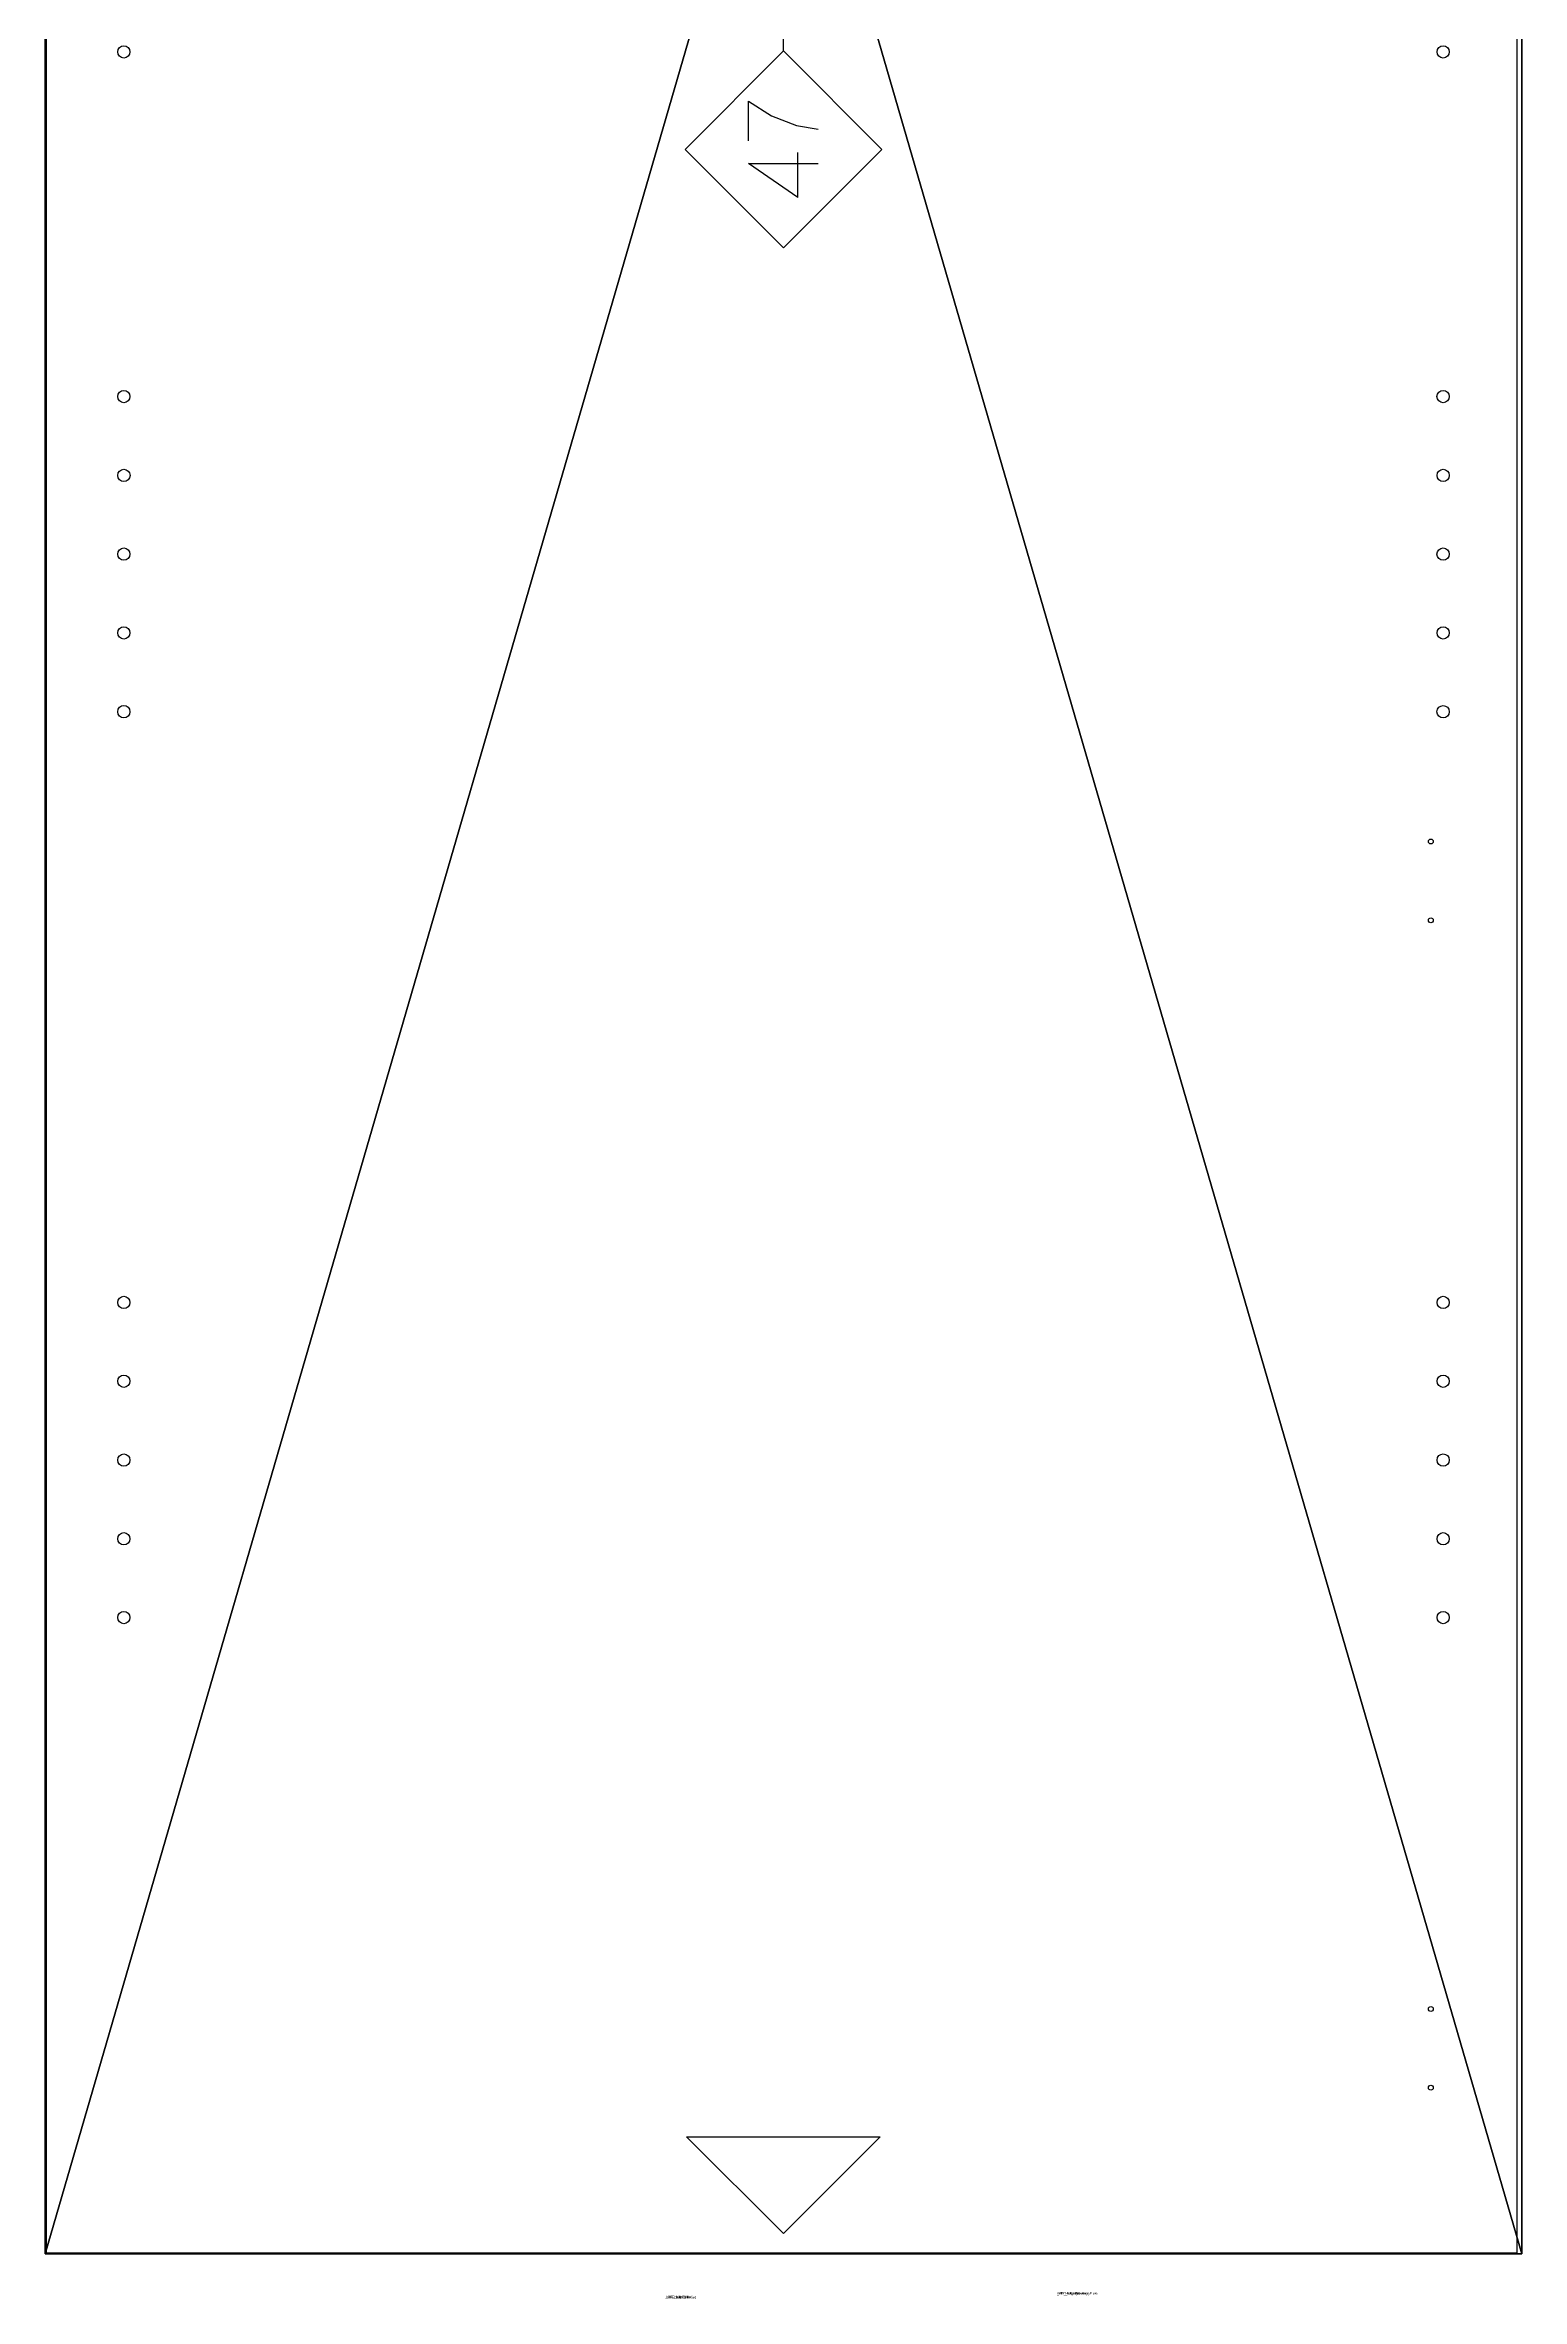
# Model space of a CAD drawing. Header units: millimetres. Extents: x -45532 to 18, y -11338 to 4436.
# Drawn here: x -40834 to -40234, y -18 to 897 of the extents above; entities that cross this region are included whole.
import ezdxf

# ---------------------------------------------------------------- set-up
doc = ezdxf.new("R2010")
doc.units = ezdxf.units.MM
doc.header["$LTSCALE"] = 25.4
doc.layers.get('0').update_dxf_attribs({"true_color": 0xffffff})
for name, color, linetype, true_color in [('-', 216, 'Continuous', 0x770077), ('ABF_cuttingLines', 134, 'Continuous', 0x009987), ('ABF_D5.0_DEPTH8', 252, 'Continuous', 0x777799), ('ABF_edgeBanding', 252, 'Continuous', 0x777799), ('ABF_Label', 190, 'Continuous', 0x9900ff), ('DEPTH3.0-ARTICLE46331', 134, 'Continuous', 0x009987)]:
    doc.layers.add(name, color=color, linetype=linetype, true_color=true_color)

# ---------------------------------------------------------------- blocks, each defined once
blk = doc.blocks.new('Group101#1')
blk = doc.blocks.new('Group102#1')
blk = doc.blocks.new('Group105#1')
blk = doc.blocks.new('Group106#1')
blk = doc.blocks.new('Group109#1')
blk = doc.blocks.new('Group110#1')
blk = doc.blocks.new('Group113#1')
blk = doc.blocks.new('Group114#1')
blk = doc.blocks.new('Group112#2')
blk = doc.blocks.new('Group113#2')
blk = doc.blocks.new('Group115#1')
blk = doc.blocks.new('Group116#1')
blk = doc.blocks.new('Group#26')
blk = doc.blocks.new('Group#69')
blk = doc.blocks.new('Group#70')
blk = doc.blocks.new('Group#71')
blk = doc.blocks.new('Group#72')
blk = doc.blocks.new('Group#73')
blk = doc.blocks.new('Group#74')
blk = doc.blocks.new('Group#186')
blk = doc.blocks.new('Group#190')
blk = doc.blocks.new('Group#354')
blk = doc.blocks.new('Group1135#1')
blk = doc.blocks.new('Group1798#1')
blk = doc.blocks.new('Group1799#1')
blk = doc.blocks.new('_____#102')
at = {"layer": '-', "color": 0, "extrusion": (-0.009842, 0.999952, 9.26032e-13)}
ref = blk.add_blockref('Group#72', (-11912, 18, 312.8), dxfattribs=dict(at, rotation=269.9999991284582))
ref.add_attrib('Skp_GroupInstanceName', 'ABF_Hole', (0, 0), dxfattribs={"layer": '0', "height": 1})
ref = blk.add_blockref('Group#73', (-11376.02, 18, 318.07), dxfattribs=dict(at, rotation=269.9999991284582))
ref.add_attrib('Skp_GroupInstanceName', 'ABF_Hole', (0, 0), dxfattribs={"layer": '0', "height": 1})
ref = blk.add_blockref('Group#70', (-11375.71, 18, 286.08), dxfattribs=dict(at, rotation=269.9999991284582))
ref.add_attrib('Skp_GroupInstanceName', 'ABF_Hole', (0, 0), dxfattribs={"layer": '0', "height": 1})
ref = blk.add_blockref('Group#71', (-11911.68, 18, 280.8), dxfattribs=dict(at, rotation=269.9999991284582))
ref.add_attrib('Skp_GroupInstanceName', 'ABF_Hole', (0, 0), dxfattribs={"layer": '0', "height": 1})
ref = blk.add_blockref('Group#26', (-11375.39, 18, 254.08), dxfattribs=dict(at, rotation=269.9999991284582))
ref.add_attrib('Skp_GroupInstanceName', 'ABF_Hole', (0, 0), dxfattribs={"layer": '0', "height": 1})
ref = blk.add_blockref('Group#69', (-11911.37, 18, 248.8), dxfattribs=dict(at, rotation=269.9999991284582))
ref.add_attrib('Skp_GroupInstanceName', 'ABF_Hole', (0, 0), dxfattribs={"layer": '0', "height": 1})
ref = blk.add_blockref('Group#74', (-11375.08, 18, 222.08), dxfattribs=dict(at, rotation=269.9999991284582))
ref.add_attrib('Skp_GroupInstanceName', 'ABF_Hole', (0, 0), dxfattribs={"layer": '0', "height": 1})
ref = blk.add_blockref('Group#354', (-11911.05, 18, 216.8), dxfattribs=dict(at, rotation=269.9999991284582))
ref.add_attrib('Skp_GroupInstanceName', 'ABF_Hole', (0, 0), dxfattribs={"layer": '0', "height": 1})
ref = blk.add_blockref('Group#186', (-11374.76, 18, 190.08), dxfattribs=dict(at, rotation=269.9999991284582))
ref.add_attrib('Skp_GroupInstanceName', 'ABF_Hole', (0, 0), dxfattribs={"layer": '0', "height": 1})
ref = blk.add_blockref('Group#190', (-11910.74, 18, 184.8), dxfattribs=dict(at, rotation=269.9999991284582))
ref.add_attrib('Skp_GroupInstanceName', 'ABF_Hole', (0, 0), dxfattribs={"layer": '0', "height": 1})
at = {"color": 0}
ref = blk.add_blockref('Group109#1', (11387.82, 740, 18), dxfattribs=at)
ref.add_attrib('Skp_GroupInstanceName', '_ABF_sideDrill', (0, 0), dxfattribs={"height": 1})
ref = blk.add_blockref('Group110#1', (11387.82, 740, 18), dxfattribs=at)
ref.add_attrib('Skp_GroupInstanceName', '_ABF_sideDrillDepth', (0, 0), dxfattribs={"height": 1})
ref = blk.add_blockref('Group113#1', (11887.82, 740, 18), dxfattribs=at)
ref.add_attrib('Skp_GroupInstanceName', '_ABF_sideDrill', (0, 0), dxfattribs={"height": 1})
ref = blk.add_blockref('Group114#1', (11887.82, 740, 18), dxfattribs=at)
ref.add_attrib('Skp_GroupInstanceName', '_ABF_sideDrillDepth', (0, 0), dxfattribs={"height": 1})
ref = blk.add_blockref('Group115#1', (11637.82, 740, 18), dxfattribs=at)
ref.add_attrib('Skp_GroupInstanceName', '_ABF_sideDrill', (0, 0), dxfattribs={"height": 1})
ref = blk.add_blockref('Group116#1', (11637.82, 740, 18), dxfattribs=at)
ref.add_attrib('Skp_GroupInstanceName', '_ABF_sideDrillDepth', (0, 0), dxfattribs={"height": 1})
ref = blk.add_blockref('Group102#1', (11387.82, 18, 18), dxfattribs=at)
ref.add_attrib('Skp_GroupInstanceName', '_ABF_sideDrillDepth', (0, 0), dxfattribs={"height": 1})
ref = blk.add_blockref('Group106#1', (11887.82, 18, 18), dxfattribs=at)
ref.add_attrib('Skp_GroupInstanceName', '_ABF_sideDrillDepth', (0, 0), dxfattribs={"height": 1})
ref = blk.add_blockref('Group113#2', (11637.82, 18, 18), dxfattribs=at)
ref.add_attrib('Skp_GroupInstanceName', '_ABF_sideDrillDepth', (0, 0), dxfattribs={"height": 1})
ref = blk.add_blockref('Group101#1', (11387.82, 18, 18), dxfattribs=at)
ref.add_attrib('Skp_GroupInstanceName', '_ABF_sideDrill', (0, 0), dxfattribs={"height": 1})
ref = blk.add_blockref('Group105#1', (11887.82, 18, 18), dxfattribs=at)
ref.add_attrib('Skp_GroupInstanceName', '_ABF_sideDrill', (0, 0), dxfattribs={"height": 1})
ref = blk.add_blockref('Group112#2', (11637.82, 18, 18), dxfattribs=at)
ref.add_attrib('Skp_GroupInstanceName', '_ABF_sideDrill', (0, 0), dxfattribs={"height": 1})
at = {"layer": 'ABF_cuttingLines', "color": 0}
ref = blk.add_blockref('Group1798#1', (0, 0, 18), dxfattribs=at)
ref.add_attrib('Skp_GroupInstanceName', '_ABF_cuttingLines', (0, 0), dxfattribs={"layer": '0', "height": 1})
at = {"layer": 'ABF_edgeBanding', "color": 0}
ref = blk.add_blockref('Group1799#1', (0, 0, 18), dxfattribs=at)
ref.add_attrib('Skp_GroupInstanceName', '_ABF_edgeBanding', (0, 0), dxfattribs={"layer": '0', "height": 1})
at = {"layer": 'ABF_Label', "color": 0}
ref = blk.add_blockref('Group1135#1', (11637.82, 379, 18), dxfattribs=dict(at, xscale=1.574803149606299, yscale=1.574803149606299, rotation=90))
ref.add_attrib('Skp_GroupInstanceName', '_ABF_Label', (0, 0), dxfattribs={"layer": '0', "height": 1})
blk = doc.blocks.new('Group192#1')
at = {"layer": 'DEPTH3.0-ARTICLE46331', "color": 0, "extrusion": (0, 0, -1)}
for centre in [(37, 16), (37, -16)]:
    blk.add_circle(centre, 1, dxfattribs=at)
blk = doc.blocks.new('Group194#1')
at = {"layer": 'DEPTH3.0-ARTICLE46331', "color": 0, "extrusion": (0, 0, -1)}
for centre in [(37, 16), (37, -16)]:
    blk.add_circle(centre, 1, dxfattribs=at)
blk = doc.blocks.new('Group196#1')
blk = doc.blocks.new('Group198#1')
blk = doc.blocks.new('Group200#1')
blk = doc.blocks.new('Group#654')
blk = doc.blocks.new('Group#655')
blk = doc.blocks.new('Group#656')
blk = doc.blocks.new('Group#657')
blk = doc.blocks.new('Group#658')
blk = doc.blocks.new('Group#659')
blk = doc.blocks.new('Group#660')
blk = doc.blocks.new('Group#661')
blk = doc.blocks.new('Group#662')
blk = doc.blocks.new('Group#663')
blk = doc.blocks.new('Group#665')
blk = doc.blocks.new('Group#666')
blk = doc.blocks.new('Group#667')
blk = doc.blocks.new('Group#668')
blk = doc.blocks.new('Group#669')
at = {"layer": 'ABF_D5.0_DEPTH8', "color": 0, "extrusion": (1, 1.48988e-08, 2.29886e-14)}
blk.add_circle((2.5, 2.5, 0), 2.5, dxfattribs=at)
blk = doc.blocks.new('Group#670')
at = {"layer": 'ABF_D5.0_DEPTH8', "color": 0, "extrusion": (1, 1.48988e-08, 2.29886e-14)}
blk.add_circle((2.5, 2.5, 0), 2.5, dxfattribs=at)
blk = doc.blocks.new('Group#489')
at = {"layer": 'ABF_D5.0_DEPTH8', "color": 0, "extrusion": (1, 1.48988e-08, 2.29886e-14)}
blk.add_circle((2.5, 2.5, 0), 2.5, dxfattribs=at)
blk = doc.blocks.new('Group#678')
at = {"layer": 'ABF_D5.0_DEPTH8', "color": 0, "extrusion": (1, 1.48988e-08, 2.29886e-14)}
blk.add_circle((2.5, 2.5, 0), 2.5, dxfattribs=at)
blk = doc.blocks.new('Group#679')
at = {"layer": 'ABF_D5.0_DEPTH8', "color": 0, "extrusion": (1, 1.48988e-08, 2.29886e-14)}
blk.add_circle((2.5, 2.5, 0), 2.5, dxfattribs=at)
blk = doc.blocks.new('Group#680')
at = {"layer": 'ABF_D5.0_DEPTH8', "color": 0, "extrusion": (1, 1.48988e-08, 2.29886e-14)}
blk.add_circle((2.5, 2.5, 0), 2.5, dxfattribs=at)
blk = doc.blocks.new('Group#681')
at = {"layer": 'ABF_D5.0_DEPTH8', "color": 0, "extrusion": (1, 1.48988e-08, 2.29886e-14)}
blk.add_circle((2.5, 2.5, 0), 2.5, dxfattribs=at)
blk = doc.blocks.new('Group#682')
at = {"layer": 'ABF_D5.0_DEPTH8', "color": 0, "extrusion": (1, 1.48988e-08, 2.29886e-14)}
blk.add_circle((2.5, 2.5, 0), 2.5, dxfattribs=at)
blk = doc.blocks.new('Group#683')
at = {"layer": 'ABF_D5.0_DEPTH8', "color": 0, "extrusion": (1, 1.48988e-08, 2.29886e-14)}
blk.add_circle((2.5, 2.5, 0), 2.5, dxfattribs=at)
blk = doc.blocks.new('Group#684')
at = {"layer": 'ABF_D5.0_DEPTH8', "color": 0, "extrusion": (1, 1.48988e-08, 2.29886e-14)}
blk.add_circle((2.5, 2.5, 0), 2.5, dxfattribs=at)
blk = doc.blocks.new('Group#685')
at = {"layer": 'ABF_D5.0_DEPTH8', "color": 0, "extrusion": (1, 1.48988e-08, 2.29886e-14)}
blk.add_circle((2.5, 2.5, 0), 2.5, dxfattribs=at)
blk = doc.blocks.new('Group#686')
at = {"layer": 'ABF_D5.0_DEPTH8', "color": 0, "extrusion": (1, 1.48988e-08, 2.29886e-14)}
blk.add_circle((2.5, 2.5, 0), 2.5, dxfattribs=at)
blk = doc.blocks.new('Group#688')
blk = doc.blocks.new('Group#689')
blk = doc.blocks.new('Group#690')
blk = doc.blocks.new('Group#691')
blk = doc.blocks.new('Group#692')
blk = doc.blocks.new('Group#693')
blk = doc.blocks.new('Group#694')
blk = doc.blocks.new('Group#695')
blk = doc.blocks.new('Group#696')
blk = doc.blocks.new('Group#697')
blk = doc.blocks.new('Group#490')
at = {"layer": 'ABF_D5.0_DEPTH8', "color": 0, "extrusion": (1, 1.48988e-08, 2.29886e-14)}
blk.add_circle((2.5, 2.5, 0), 2.5, dxfattribs=at)
blk = doc.blocks.new('Group#699')
at = {"layer": 'ABF_D5.0_DEPTH8', "color": 0, "extrusion": (1, 1.48988e-08, 2.29886e-14)}
blk.add_circle((2.5, 2.5, 0), 2.5, dxfattribs=at)
blk = doc.blocks.new('Group#700')
at = {"layer": 'ABF_D5.0_DEPTH8', "color": 0, "extrusion": (1, 1.48988e-08, 2.29886e-14)}
blk.add_circle((2.5, 2.5, 0), 2.5, dxfattribs=at)
blk = doc.blocks.new('Group#701')
at = {"layer": 'ABF_D5.0_DEPTH8', "color": 0, "extrusion": (1, 1.48988e-08, 2.29886e-14)}
blk.add_circle((2.5, 2.5, 0), 2.5, dxfattribs=at)
blk = doc.blocks.new('Group#702')
at = {"layer": 'ABF_D5.0_DEPTH8', "color": 0, "extrusion": (1, 1.48988e-08, 2.29886e-14)}
blk.add_circle((2.5, 2.5, 0), 2.5, dxfattribs=at)
blk = doc.blocks.new('Group#703')
at = {"layer": 'ABF_D5.0_DEPTH8', "color": 0, "extrusion": (1, 1.48988e-08, 2.29886e-14)}
blk.add_circle((2.5, 2.5, 0), 2.5, dxfattribs=at)
blk = doc.blocks.new('Group#704')
at = {"layer": 'ABF_D5.0_DEPTH8', "color": 0, "extrusion": (1, 1.48988e-08, 2.29886e-14)}
blk.add_circle((2.5, 2.5, 0), 2.5, dxfattribs=at)
blk = doc.blocks.new('Group#705')
at = {"layer": 'ABF_D5.0_DEPTH8', "color": 0, "extrusion": (1, 1.48988e-08, 2.29886e-14)}
blk.add_circle((2.5, 2.5, 0), 2.5, dxfattribs=at)
blk = doc.blocks.new('Group#706')
at = {"layer": 'ABF_D5.0_DEPTH8', "color": 0, "extrusion": (1, 1.48988e-08, 2.29886e-14)}
blk.add_circle((2.5, 2.5, 0), 2.5, dxfattribs=at)
blk = doc.blocks.new('Group#707')
at = {"layer": 'ABF_D5.0_DEPTH8', "color": 0, "extrusion": (1, 1.48988e-08, 2.29886e-14)}
blk.add_circle((2.5, 2.5, 0), 2.5, dxfattribs=at)
blk = doc.blocks.new('Group1195#1')
at = {"layer": 'ABF_Label', "color": 0}
for p, q in [((-124.9, -3.71), (-116.13, 9.06)), ((-116.13, 9.06), (-116.13, -3.71)), ((-110.27, 9.06), (-100.01, 9.06)), ((-100.01, 9.06), (-103.8, 3.11)), ((-103.8, 3.11), (-106.27, -3.38)), ((-87.06, 0), (120.08, 0)), ((-124.9, -3.71), (-116.13, -3.71)), ((-116.13, -3.71), (-113.24, -3.71)), ((-116.13, -3.71), (-116.13, -8.91)), ((-106.27, -3.38), (-107.27, -8.91))]:
    blk.add_line(p, q, dxfattribs=at)
blk.add_polyline3d([(-87.06, 0, 0), (-112.46, -25.4, 0), (-137.86, 0, 0), (-112.46, 25.4, 0), (-87.06, 0, 0)], close=True, dxfattribs=at)
blk = doc.blocks.new('Group1836#1')
at = {"layer": 'ABF_cuttingLines', "color": 0}
blk.add_polyline3d([(-410.72, 2080.1, 0), (-410.72, 16.9, 0), (186.88, 16.9, 0), (186.88, 2080.1, 0), (-410.72, 2080.1, 0)], close=True, dxfattribs=at)
blk = doc.blocks.new('Group1837#1')
at = {"layer": 'ABF_edgeBanding', "color": 0}
blk.add_polyline3d([(-111.12, 24.77, 0), (-150.47, 64.11, 0), (-71.78, 64.11, 0), (-111.12, 24.77, 0)], close=True, dxfattribs=at)
blk = doc.blocks.new('___#57')
at = {"color": 0}
for p, q in [((-411.12, 16.5, 18), (-411.12, 2080.5, 18)), ((-411.12, 16.5), (-411.12, 2080.5)), ((-411.12, 16.5, 18), (-411.12, 2080.5, 18)), ((-411.12, 16.5), (-411.12, 2080.5)), ((188.88, 2080.5, 18), (188.88, 16.5, 18)), ((188.88, 2080.5), (188.88, 16.5)), ((188.88, 2080.5, 18), (188.88, 16.5, 18)), ((188.88, 2080.5), (188.88, 16.5)), ((188.88, 16.5, 18), (-411.12, 16.5, 18)), ((188.88, 16.5), (-411.12, 16.5)), ((188.88, 16.5, 18), (-411.12, 16.5, 18)), ((-411.12, 16.5, 18), (-411.12, 16.5)), ((188.88, 16.5), (-411.12, 16.5)), ((-411.12, 16.5, 18), (-411.12, 16.5)), ((188.88, 16.5, 18), (188.88, 16.5)), ((188.88, 16.5, 18), (188.88, 16.5))]:
    blk.add_line(p, q, dxfattribs=at)
at = {"color": 0, "extrusion": (0, 0, -1)}
ref = blk.add_blockref('Group200#1', (-188.88, 1997, -18), dxfattribs=dict(at, rotation=180))
ref.add_attrib('Skp_GroupInstanceName', '_ABF_hingeMountingPlate', (0, 0), dxfattribs={"height": 1})
at = {"color": 0, "extrusion": (-0.009842, -0.999952, -9.26882e-13)}
ref = blk.add_blockref('Group#692', (-399.07, 18, -1768.68), dxfattribs=dict(at, zscale=-1, rotation=269.9999991284582))
ref.add_attrib('Skp_GroupInstanceName', 'ABF_Hole', (0, 0), dxfattribs={"height": 1})
ref = blk.add_blockref('Group#691', (136.9, 18, -1773.96), dxfattribs=dict(at, zscale=-1, rotation=269.9999991284582))
ref.add_attrib('Skp_GroupInstanceName', 'ABF_Hole', (0, 0), dxfattribs={"height": 1})
ref = blk.add_blockref('Group#695', (-398.76, 18, -1736.68), dxfattribs=dict(at, zscale=-1, rotation=269.9999991284582))
ref.add_attrib('Skp_GroupInstanceName', 'ABF_Hole', (0, 0), dxfattribs={"height": 1})
ref = blk.add_blockref('Group#693', (137.22, 18, -1741.96), dxfattribs=dict(at, zscale=-1, rotation=269.9999991284582))
ref.add_attrib('Skp_GroupInstanceName', 'ABF_Hole', (0, 0), dxfattribs={"height": 1})
ref = blk.add_blockref('Group#688', (-398.44, 18, -1704.69), dxfattribs=dict(at, zscale=-1, rotation=269.9999991284582))
ref.add_attrib('Skp_GroupInstanceName', 'ABF_Hole', (0, 0), dxfattribs={"height": 1})
ref = blk.add_blockref('Group#689', (137.53, 18, -1709.96), dxfattribs=dict(at, zscale=-1, rotation=269.9999991284582))
ref.add_attrib('Skp_GroupInstanceName', 'ABF_Hole', (0, 0), dxfattribs={"height": 1})
ref = blk.add_blockref('Group#694', (-398.13, 18, -1672.69), dxfattribs=dict(at, zscale=-1, rotation=269.9999991284582))
ref.add_attrib('Skp_GroupInstanceName', 'ABF_Hole', (0, 0), dxfattribs={"height": 1})
ref = blk.add_blockref('Group#690', (137.85, 18, -1677.96), dxfattribs=dict(at, zscale=-1, rotation=269.9999991284582))
ref.add_attrib('Skp_GroupInstanceName', 'ABF_Hole', (0, 0), dxfattribs={"height": 1})
ref = blk.add_blockref('Group#697', (-397.81, 18, -1640.69), dxfattribs=dict(at, zscale=-1, rotation=269.9999991284582))
ref.add_attrib('Skp_GroupInstanceName', 'ABF_Hole', (0, 0), dxfattribs={"height": 1})
ref = blk.add_blockref('Group#696', (138.16, 18, -1645.96), dxfattribs=dict(at, zscale=-1, rotation=269.9999991284582))
ref.add_attrib('Skp_GroupInstanceName', 'ABF_Hole', (0, 0), dxfattribs={"height": 1})
at = {"color": 0, "extrusion": (0, 0, -1)}
ref = blk.add_blockref('Group198#1', (-188.88, 1522.75, -18), dxfattribs=dict(at, rotation=180))
ref.add_attrib('Skp_GroupInstanceName', '_ABF_hingeMountingPlate', (0, 0), dxfattribs={"height": 1})
at = {"color": 0, "extrusion": (-0.009842, -0.999952, -9.26882e-13)}
ref = blk.add_blockref('Group#658', (-395.45, 18, -1400.7), dxfattribs=dict(at, zscale=-1, rotation=269.9999991284582))
ref.add_attrib('Skp_GroupInstanceName', 'ABF_Hole', (0, 0), dxfattribs={"height": 1})
ref = blk.add_blockref('Group#657', (140.52, 18, -1405.98), dxfattribs=dict(at, zscale=-1, rotation=269.9999991284582))
ref.add_attrib('Skp_GroupInstanceName', 'ABF_Hole', (0, 0), dxfattribs={"height": 1})
ref = blk.add_blockref('Group#661', (-395.13, 18, -1368.7), dxfattribs=dict(at, zscale=-1, rotation=269.9999991284582))
ref.add_attrib('Skp_GroupInstanceName', 'ABF_Hole', (0, 0), dxfattribs={"height": 1})
ref = blk.add_blockref('Group#659', (140.84, 18, -1373.98), dxfattribs=dict(at, zscale=-1, rotation=269.9999991284582))
ref.add_attrib('Skp_GroupInstanceName', 'ABF_Hole', (0, 0), dxfattribs={"height": 1})
ref = blk.add_blockref('Group#654', (-394.82, 18, -1336.7), dxfattribs=dict(at, zscale=-1, rotation=269.9999991284582))
ref.add_attrib('Skp_GroupInstanceName', 'ABF_Hole', (0, 0), dxfattribs={"height": 1})
ref = blk.add_blockref('Group#655', (141.15, 18, -1341.98), dxfattribs=dict(at, zscale=-1, rotation=269.9999991284582))
ref.add_attrib('Skp_GroupInstanceName', 'ABF_Hole', (0, 0), dxfattribs={"height": 1})
ref = blk.add_blockref('Group#660', (-394.5, 18, -1304.71), dxfattribs=dict(at, zscale=-1, rotation=269.9999991284582))
ref.add_attrib('Skp_GroupInstanceName', 'ABF_Hole', (0, 0), dxfattribs={"height": 1})
ref = blk.add_blockref('Group#656', (141.47, 18, -1309.98), dxfattribs=dict(at, zscale=-1, rotation=269.9999991284582))
ref.add_attrib('Skp_GroupInstanceName', 'ABF_Hole', (0, 0), dxfattribs={"height": 1})
ref = blk.add_blockref('Group#663', (-394.19, 18, -1272.71), dxfattribs=dict(at, zscale=-1, rotation=269.9999991284582))
ref.add_attrib('Skp_GroupInstanceName', 'ABF_Hole', (0, 0), dxfattribs={"height": 1})
ref = blk.add_blockref('Group#662', (141.78, 18, -1277.98), dxfattribs=dict(at, zscale=-1, rotation=269.9999991284582))
ref.add_attrib('Skp_GroupInstanceName', 'ABF_Hole', (0, 0), dxfattribs={"height": 1})
at = {"color": 0, "extrusion": (0, 0, -1)}
ref = blk.add_blockref('Group196#1', (-188.88, 1048.5, -18), dxfattribs=dict(at, rotation=180))
ref.add_attrib('Skp_GroupInstanceName', '_ABF_hingeMountingPlate', (0, 0), dxfattribs={"height": 1})
at = {"color": 0, "extrusion": (-0.009842, -0.999952, -9.26882e-13)}
ref = blk.add_blockref('Group#665', (-391.2, 18, -968.72), dxfattribs=dict(at, zscale=-1, rotation=269.9999991284582))
ref.add_attrib('Skp_GroupInstanceName', 'ABF_Hole', (0, 0), dxfattribs={"height": 1})
ref = blk.add_blockref('Group#666', (144.78, 18, -974), dxfattribs=dict(at, zscale=-1, rotation=269.9999991284582))
ref.add_attrib('Skp_GroupInstanceName', 'ABF_Hole', (0, 0), dxfattribs={"height": 1})
ref = blk.add_blockref('Group#668', (-390.88, 18, -936.72), dxfattribs=dict(at, zscale=-1, rotation=269.9999991284582))
ref.add_attrib('Skp_GroupInstanceName', 'ABF_Hole', (0, 0), dxfattribs={"height": 1})
ref = blk.add_blockref('Group#667', (145.09, 18, -942), dxfattribs=dict(at, zscale=-1, rotation=269.9999991284582))
ref.add_attrib('Skp_GroupInstanceName', 'ABF_Hole', (0, 0), dxfattribs={"height": 1})
ref = blk.add_blockref('Group#670', (-390.57, 18, -904.73), dxfattribs=dict(at, zscale=-1, rotation=269.9999991284582))
ref.add_attrib('Skp_GroupInstanceName', 'ABF_Hole', (0, 0), dxfattribs={"height": 1})
ref = blk.add_blockref('Group#669', (145.41, 18, -910), dxfattribs=dict(at, zscale=-1, rotation=269.9999991284582))
ref.add_attrib('Skp_GroupInstanceName', 'ABF_Hole', (0, 0), dxfattribs={"height": 1})
ref = blk.add_blockref('Group#681', (-389.19, 18, -764.72), dxfattribs=dict(at, zscale=-1, rotation=269.9999991284582))
ref.add_attrib('Skp_GroupInstanceName', 'ABF_Hole', (0, 0), dxfattribs={"height": 1})
ref = blk.add_blockref('Group#680', (146.78, 18, -770), dxfattribs=dict(at, zscale=-1, rotation=269.9999991284582))
ref.add_attrib('Skp_GroupInstanceName', 'ABF_Hole', (0, 0), dxfattribs={"height": 1})
ref = blk.add_blockref('Group#684', (-388.87, 18, -732.72), dxfattribs=dict(at, zscale=-1, rotation=269.9999991284582))
ref.add_attrib('Skp_GroupInstanceName', 'ABF_Hole', (0, 0), dxfattribs={"height": 1})
ref = blk.add_blockref('Group#682', (147.1, 18, -738), dxfattribs=dict(at, zscale=-1, rotation=269.9999991284582))
ref.add_attrib('Skp_GroupInstanceName', 'ABF_Hole', (0, 0), dxfattribs={"height": 1})
ref = blk.add_blockref('Group#489', (-388.56, 18, -700.73), dxfattribs=dict(at, zscale=-1, rotation=269.9999991284582))
ref.add_attrib('Skp_GroupInstanceName', 'ABF_Hole', (0, 0), dxfattribs={"height": 1})
ref = blk.add_blockref('Group#678', (147.41, 18, -706), dxfattribs=dict(at, zscale=-1, rotation=269.9999991284582))
ref.add_attrib('Skp_GroupInstanceName', 'ABF_Hole', (0, 0), dxfattribs={"height": 1})
ref = blk.add_blockref('Group#683', (-388.25, 18, -668.73), dxfattribs=dict(at, zscale=-1, rotation=269.9999991284582))
ref.add_attrib('Skp_GroupInstanceName', 'ABF_Hole', (0, 0), dxfattribs={"height": 1})
ref = blk.add_blockref('Group#679', (147.73, 18, -674), dxfattribs=dict(at, zscale=-1, rotation=269.9999991284582))
ref.add_attrib('Skp_GroupInstanceName', 'ABF_Hole', (0, 0), dxfattribs={"height": 1})
ref = blk.add_blockref('Group#686', (-387.93, 18, -636.73), dxfattribs=dict(at, zscale=-1, rotation=269.9999991284582))
ref.add_attrib('Skp_GroupInstanceName', 'ABF_Hole', (0, 0), dxfattribs={"height": 1})
ref = blk.add_blockref('Group#685', (148.04, 18, -642), dxfattribs=dict(at, zscale=-1, rotation=269.9999991284582))
ref.add_attrib('Skp_GroupInstanceName', 'ABF_Hole', (0, 0), dxfattribs={"height": 1})
at = {"color": 0, "extrusion": (0, 0, -1)}
ref = blk.add_blockref('Group194#1', (-188.88, 574.25, -18), dxfattribs=dict(at, rotation=180))
ref.add_attrib('Skp_GroupInstanceName', '_ABF_hingeMountingPlate', (0, 0), dxfattribs={"height": 1})
at = {"color": 0, "extrusion": (-0.009842, -0.999952, -9.26882e-13)}
ref = blk.add_blockref('Group#702', (-385.57, 18, -396.74), dxfattribs=dict(at, zscale=-1, rotation=269.9999991284582))
ref.add_attrib('Skp_GroupInstanceName', 'ABF_Hole', (0, 0), dxfattribs={"height": 1})
ref = blk.add_blockref('Group#701', (150.41, 18, -402.02), dxfattribs=dict(at, zscale=-1, rotation=269.9999991284582))
ref.add_attrib('Skp_GroupInstanceName', 'ABF_Hole', (0, 0), dxfattribs={"height": 1})
ref = blk.add_blockref('Group#705', (-385.25, 18, -364.74), dxfattribs=dict(at, zscale=-1, rotation=269.9999991284582))
ref.add_attrib('Skp_GroupInstanceName', 'ABF_Hole', (0, 0), dxfattribs={"height": 1})
ref = blk.add_blockref('Group#703', (150.72, 18, -370.02), dxfattribs=dict(at, zscale=-1, rotation=269.9999991284582))
ref.add_attrib('Skp_GroupInstanceName', 'ABF_Hole', (0, 0), dxfattribs={"height": 1})
ref = blk.add_blockref('Group#490', (-384.94, 18, -332.74), dxfattribs=dict(at, zscale=-1, rotation=269.9999991284582))
ref.add_attrib('Skp_GroupInstanceName', 'ABF_Hole', (0, 0), dxfattribs={"height": 1})
ref = blk.add_blockref('Group#699', (151.04, 18, -338.02), dxfattribs=dict(at, zscale=-1, rotation=269.9999991284582))
ref.add_attrib('Skp_GroupInstanceName', 'ABF_Hole', (0, 0), dxfattribs={"height": 1})
ref = blk.add_blockref('Group#704', (-384.62, 18, -300.74), dxfattribs=dict(at, zscale=-1, rotation=269.9999991284582))
ref.add_attrib('Skp_GroupInstanceName', 'ABF_Hole', (0, 0), dxfattribs={"height": 1})
ref = blk.add_blockref('Group#700', (151.35, 18, -306.02), dxfattribs=dict(at, zscale=-1, rotation=269.9999991284582))
ref.add_attrib('Skp_GroupInstanceName', 'ABF_Hole', (0, 0), dxfattribs={"height": 1})
ref = blk.add_blockref('Group#707', (-384.31, 18, -268.75), dxfattribs=dict(at, zscale=-1, rotation=269.9999991284582))
ref.add_attrib('Skp_GroupInstanceName', 'ABF_Hole', (0, 0), dxfattribs={"height": 1})
ref = blk.add_blockref('Group#706', (151.67, 18, -274.02), dxfattribs=dict(at, zscale=-1, rotation=269.9999991284582))
ref.add_attrib('Skp_GroupInstanceName', 'ABF_Hole', (0, 0), dxfattribs={"height": 1})
at = {"color": 0, "extrusion": (0, 0, -1)}
ref = blk.add_blockref('Group192#1', (-188.88, 100, -18), dxfattribs=dict(at, rotation=180))
ref.add_attrib('Skp_GroupInstanceName', '_ABF_hingeMountingPlate', (0, 0), dxfattribs={"height": 1})
at = {"layer": 'ABF_cuttingLines', "color": 0}
ref = blk.add_blockref('Group1836#1', (0, 0, 18), dxfattribs=at)
ref.add_attrib('Skp_GroupInstanceName', '_ABF_cuttingLines', (0, 0), dxfattribs={"layer": '0', "height": 1})
at = {"layer": 'ABF_edgeBanding', "color": 0}
ref = blk.add_blockref('Group1837#1', (0, 0, 18), dxfattribs=at)
ref.add_attrib('Skp_GroupInstanceName', '_ABF_edgeBanding', (0, 0), dxfattribs={"layer": '0', "height": 1})
at = {"layer": 'ABF_Label', "color": 0}
ref = blk.add_blockref('Group1195#1', (-111.12, 1048.5, 18), dxfattribs=dict(at, xscale=1.574803149606299, yscale=1.574803149606299, rotation=90))
ref.add_attrib('Skp_GroupInstanceName', '_ABF_Label', (0, 0), dxfattribs={"layer": '0', "height": 1})
at = {"color": 7, "true_color": 0xffffff}
mesh = blk.add_polyface(dxfattribs=at)
corners = [(188.88, 16.5, 18), (-411.12, 2080.5, 18), (-411.12, 16.5, 18), (188.88, 2080.5, 18)]
mesh.append_faces([[corners[k] for k in face] for face in [(0, 1, 2), (1, 0, 3)]], dxfattribs={"vtx0": -1, "color": 7})
at = {"color": 0}
mesh = blk.add_polyface(dxfattribs=at)
corners = [(188.88, 2080.5), (-411.12, 16.5), (-411.12, 2080.5), (188.88, 16.5)]
mesh.append_faces([[corners[k] for k in face] for face in [(0, 1, 2), (1, 0, 3)]], dxfattribs={"vtx0": -1, "color": 0})
mesh = blk.add_polyface(dxfattribs=at)
corners = [(-411.12, 2080.5, 18), (-411.12, 16.5), (-411.12, 16.5, 18), (-411.12, 2080.5)]
mesh.append_faces([[corners[k] for k in face] for face in [(0, 1, 2), (1, 0, 3)]], dxfattribs={"vtx0": -1, "color": 0})
mesh = blk.add_polyface(dxfattribs=at)
corners = [(188.88, 16.5), (188.88, 2080.5, 18), (188.88, 16.5, 18), (188.88, 2080.5)]
mesh.append_faces([[corners[k] for k in face] for face in [(0, 1, 2), (1, 0, 3)]], dxfattribs={"vtx0": -1, "color": 0})
mesh = blk.add_polyface(dxfattribs=at)
corners = [(188.88, 16.5, 18), (-411.12, 16.5), (188.88, 16.5), (-411.12, 16.5, 18)]
mesh.append_faces([[corners[k] for k in face] for face in [(0, 1, 2), (1, 0, 3)]], dxfattribs={"vtx0": -1, "color": 0})
blk = doc.blocks.new('_48501___EGGER_W_1000_ST9___2800207018__THICKNESS_18')
at = {"color": 0}
for name, p in [('___#57', (-40422.88, -16.5)), ('_____#102', (-40581.82, -18))]:
    blk.add_blockref(name, p, dxfattribs=at)

msp = doc.modelspace()

# ---------------------------------------------------------------- block references
at = {"color": 0}
msp.add_blockref('_48501___EGGER_W_1000_ST9___2800207018__THICKNESS_18', (0, 0), dxfattribs=at)

doc.saveas('drawing.dxf')
